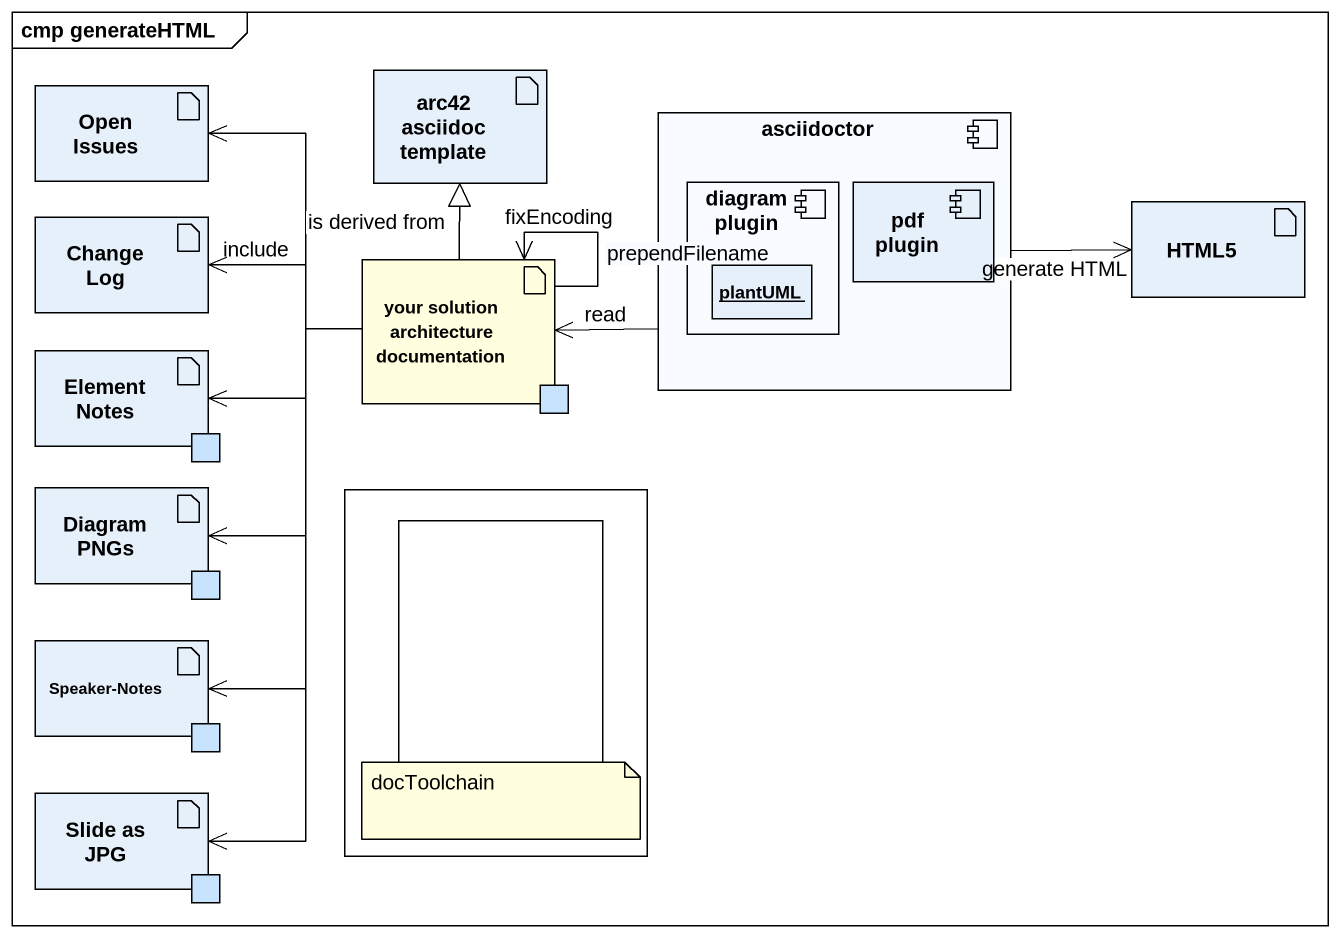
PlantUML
@startuml
mainframe cmp generateHTML
allowmixing
hide circle
hide empty members
artifact "Open Issues" as Open_Issues
artifact "arc42 asciidoc template" as arc42_asciidoc_template
component asciidoctor {
  component "diagram plugin" as diagram_plugin {
    object plantUML
  }
  component "pdf plugin" as pdf_plugin
}
artifact HTML5
artifact "Change Log" as Change_Log
artifact "your solution architecture documentation" as your_solution_architecture #FFFFE0 {
  port " " as port2 #C7E3FE
}
artifact "Element Notes" as Element_Notes {
  port " " as port1 #C7E3FE
}
artifact "Diagram PNGs" as Diagram_PNGs {
  port " " as port3 #C7E3FE
}
rectangle " " as rectangle1 #FFFFFF {
  rectangle " " as rectangle2
}
artifact "Speaker-Notes" as Speaker_Notes {
  port " " as port4 #C7E3FE
}
artifact "Slide as JPG" as Slide_as_JPG {
  port " " as port5 #C7E3FE
}
asciidoctor -right-> HTML5 : generate HTML
asciidoctor -left-> your_solution_architecture : read
your_solution_architecture -left-> Open_Issues
your_solution_architecture -up-|> arc42_asciidoc_template : is derived from
your_solution_architecture -left-> Change_Log : include
your_solution_architecture --> your_solution_architecture : fixEncoding
your_solution_architecture --> your_solution_architecture : prependFilename
your_solution_architecture -left-> Element_Notes
your_solution_architecture --> Diagram_PNGs
your_solution_architecture --> Speaker_Notes
your_solution_architecture --> Slide_as_JPG
note as N1
  docToolchain
end note
@enduml
